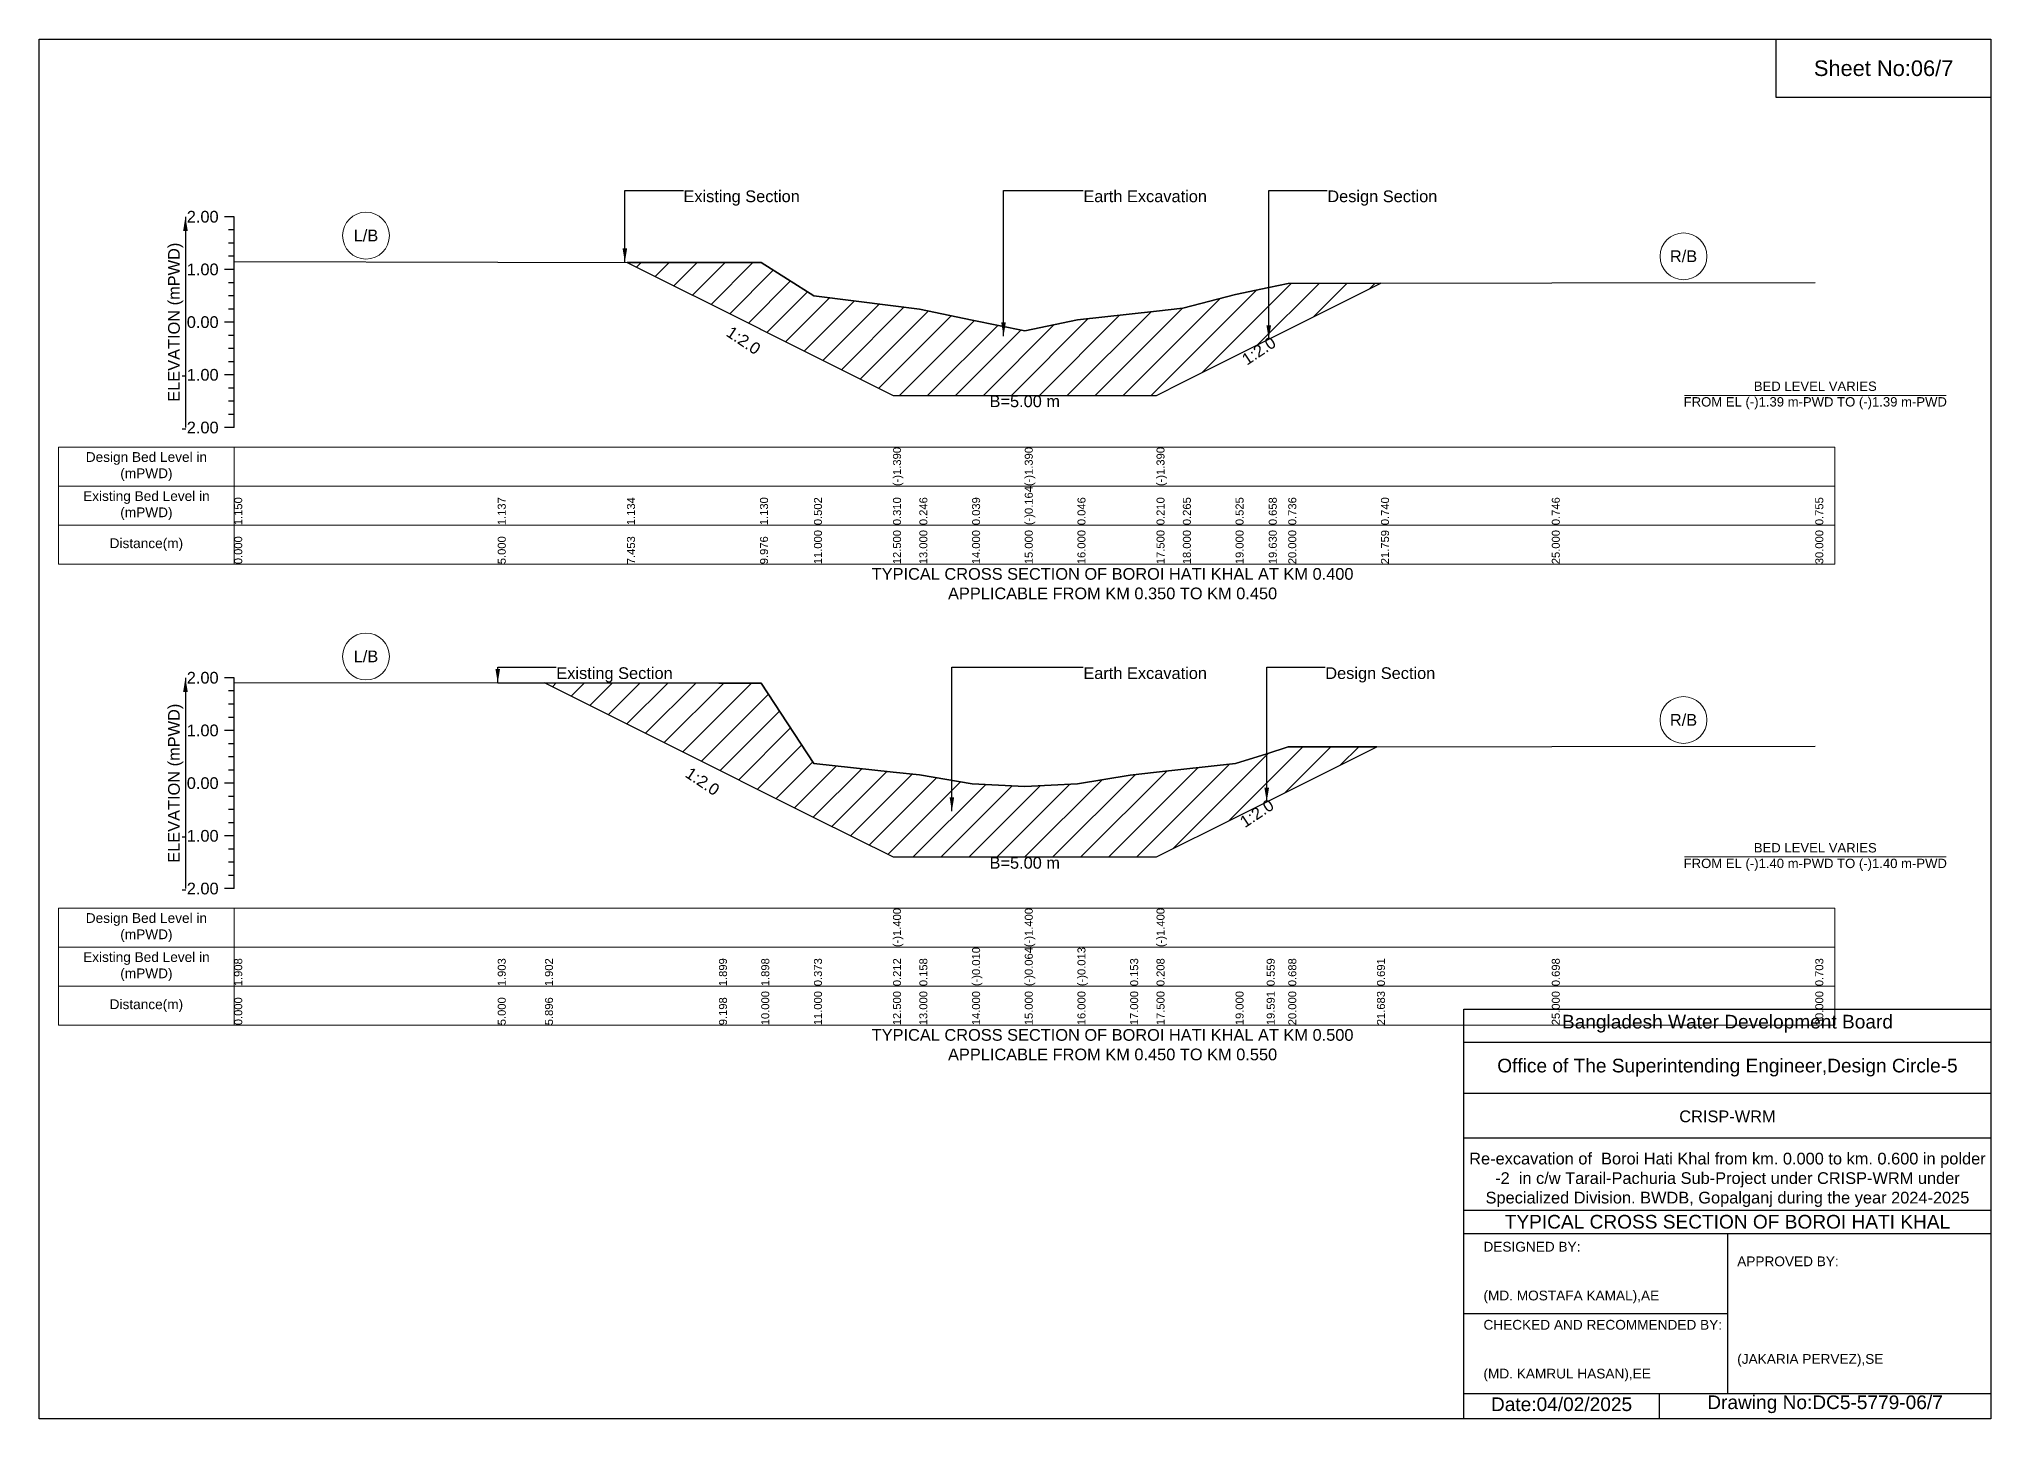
# Model space of a CAD drawing. Header units: inches. Extents: x 91000 to 178000, y -5656 to 8274.
# Drawn here: x 150000 to 158000, y -5656 to 0 of the extents above; entities that cross this region are included whole.
import ezdxf

# ---------------------------------------------------------------- set-up
doc = ezdxf.new("R2010")
doc.units = ezdxf.units.IN
doc.header["$LTSCALE"] = 7
doc.header["$MEASUREMENT"] = 0
for name, color, linetype, lineweight in [('Cross section Data Border', 7, 'Continuous', 9), ('Cross Section Labels', 7, 'Continuous', 9), ('Existing_Bed_Level for Xsection', 7, 'Continuous', 25)]:
    doc.layers.add(name, color=color, linetype=linetype, lineweight=lineweight)
doc.styles.get("Standard").update_dxf_attribs({"font": 'arial.ttf'})
doc.dimstyles.get("Standard").update_dxf_attribs({"dimtxt": 0.18, "dimasz": 0.18, "dimexe": 0.18, "dimexo": 0.0625, "dimgap": 0.09, "dimtad": 0, "dimtih": 1, "dimtoh": 1, "dimdec": 4, "dimzin": 0, "dimdsep": 46, "dimtxsty": 'Standard', "dimcen": 0.09, "dimadec": 0, "dimazin": 0, "dimtfac": 1, "dimtdec": 4, "dimtofl": 0, "dimtmove": 0, "dimatfit": 3, "dimfxl": 1, "dimtolj": 1, "dimtzin": 0, "dimarcsym": 0})

msp = doc.modelspace()

# ---------------------------------------------------------------- hatches: boundary and pattern name
at = {"layer": 'Existing_Bed_Level for Xsection'}
h = msp.add_hatch(dxfattribs=at)
h.set_pattern_fill('ANSI31', color=256, scale=648, style=0)
h.paths.add_polyline_path([(152409.8, -915.7), (152954.9, -1188.3), (152960, -1190.8), (153176, -1298.8), (153500, -1460.8), (153608, -1460.8), (153824, -1460.8), (154040, -1460.8), (154256, -1460.8), (154580, -1460.8), (154688, -1406.8), (154904, -1298.8), (155040, -1230.8), (155120, -1190.8), (155500, -1000.8), (155120, -1001.6), (155040, -1018.5), (154904, -1047.2), (154688, -1103.3), (154580, -1115.2), (154256, -1150.6), (154040, -1196), (153824, -1152.2), (153608, -1107.4), (153500, -1093.6), (153176, -1052.1), (152960, -916.5), (152954.9, -916.5)])
h = msp.add_hatch(dxfattribs=at)
h.set_pattern_fill('ANSI31', color=256, scale=648, style=0)
h.paths.add_polyline_path([(152073.5, -2639.3), (152786.7, -2995.9), (152960, -3082.6), (153176, -3190.6), (153500, -3352.6), (153608, -3352.6), (153824, -3352.6), (154040, -3352.6), (154256, -3352.6), (154472, -3352.6), (154580, -3352.6), (154904, -3190.6), (155031.7, -3126.7), (155120, -3082.6), (155483.5, -2900.8), (155120, -2901.6), (155031.7, -2929.4), (154904, -2969.6), (154580, -3005.2), (154472, -3017.1), (154256, -3053), (154040, -3064), (153824, -3052.3), (153608, -3016), (153500, -3004.4), (153176, -2969.6), (152960, -2640.2), (152786.7, -2640)])

# ---------------------------------------------------------------- linework, layer by layer
for points in [[(150000, 0), (158000, 0), (158000, -5656), (150000, -5656)], [(157120, 0), (158000, 0), (158000, -240), (157120, -240)]]:
    msp.add_lwpolyline(points, close=True)
for points in [[(155840, -5656), (155840, -3976), (158000, -3976)], [(155840, -4112), (158000, -4112)], [(155840, -4320), (158000, -4320)], [(155840, -4504), (158000, -4504)], [(155840, -4800), (158000, -4800)], [(155840, -4896), (158000, -4896)], [(156920, -4896), (156920, -5552)], [(155840, -5224), (156920, -5224)], [(155840, -5552), (158000, -5552)], [(156640, -5552), (156640, -5656)]]:
    msp.add_lwpolyline(points)
at = {"layer": 'Cross section Data Border'}
for points in [[(150080, -1672.6), (157360, -1672.6), (157360, -2152.6), (150080, -2152.6)], [(150080, -3562.2), (157360, -3562.2), (157360, -4042.2), (150080, -4042.2)]]:
    msp.add_lwpolyline(points, close=True, dxfattribs=at)
for points in [[(150800, -1672.6), (150800, -2152.6)], [(150080, -1832.6), (157360, -1832.6)], [(150080, -1992.6), (157360, -1992.6)], [(150800, -3562.2), (150800, -4042.2)], [(150080, -3722.2), (157360, -3722.2)], [(150080, -3882.2), (157360, -3882.2)]]:
    msp.add_lwpolyline(points, dxfattribs=at)
at = {"layer": 'Cross Section Labels'}
for points in [[(156744.2, -1460.8), (157815.8, -1460.8)], [(156744.2, -3352.6), (157815.8, -3352.6)]]:
    msp.add_lwpolyline(points, dxfattribs=at)
for centre in [(151340, -805.6), (156740, -890.5), (151340, -2530.6), (156740, -2790.9)]:
    msp.add_circle(centre, 96, dxfattribs=at)
at = {"layer": 'Existing_Bed_Level for Xsection'}
for points in [[(150800, -728.6), (150760, -728.6)], [(150800, -782.6), (150776, -782.6)], [(150800, -1592.6), (150800, -1376.6), (150800, -1160.6), (150800, -944.6), (150800, -728.6)], [(150800, -836.6), (150776, -836.6)], [(150800, -944.6), (150760, -944.6)], [(150800, -890.6), (150776, -890.6)], [(150800, -912.2), (151880, -915), (152409.8, -915.7), (152954.9, -916.5), (152960, -916.5), (153176, -1052.1), (153500, -1093.6), (153500, -1093.6), (153608, -1107.4), (153824, -1152.2), (154040, -1196), (154040, -1196), (154256, -1150.6), (154580, -1115.2), (154580, -1115.2), (154688, -1103.3), (154904, -1047.2), (155040, -1018.5), (155120, -1001.6), (155500, -1000.8), (156200, -999.4), (157280, -997.5)], [(150800, -998.6), (150776, -998.6)], [(150800, -1052.6), (150776, -1052.6)], [(150800, -1106.6), (150776, -1106.6)], [(150800, -1160.6), (150760, -1160.6)], [(150800, -1214.6), (150776, -1214.6)], [(150800, -1268.6), (150776, -1268.6)], [(150800, -1322.6), (150776, -1322.6)], [(150800, -1376.6), (150760, -1376.6)], [(150800, -1430.6), (150776, -1430.6)], [(150800, -1484.6), (150776, -1484.6)], [(150800, -1592.6), (150760, -1592.6)], [(150800, -1538.6), (150776, -1538.6)], [(150800, -2618.2), (150760, -2618.2)], [(150800, -3482.2), (150800, -3266.2), (150800, -3050.2), (150800, -2834.2), (150800, -2618.2)], [(150800, -2638), (151880, -2639.1), (152073.5, -2639.3), (152786.7, -2640), (152960, -2640.2), (153176, -2969.6), (153500, -3004.4), (153500, -3004.4), (153608, -3016), (153824, -3052.3), (154040, -3064), (154040, -3064), (154256, -3053), (154472, -3017.1), (154580, -3005.2), (154580, -3005.2), (154904, -2969.6), (155031.7, -2929.4), (155120, -2901.6), (155483.5, -2900.8), (156200, -2899.4), (157280, -2898.3)], [(150800, -2672.2), (150776, -2672.2)], [(150800, -2726.2), (150776, -2726.2)], [(150800, -2780.2), (150776, -2780.2)], [(150800, -2834.2), (150760, -2834.2)], [(150800, -2888.2), (150776, -2888.2)], [(150800, -2942.2), (150776, -2942.2)], [(150800, -2996.2), (150776, -2996.2)], [(150800, -3050.2), (150760, -3050.2)], [(150800, -3104.2), (150776, -3104.2)], [(150800, -3158.2), (150776, -3158.2)], [(150800, -3266.2), (150760, -3266.2)], [(150800, -3212.2), (150776, -3212.2)], [(150800, -3320.2), (150776, -3320.2)], [(150800, -3374.2), (150776, -3374.2)], [(150800, -3428.2), (150776, -3428.2)], [(150800, -3482.2), (150760, -3482.2)]]:
    msp.add_lwpolyline(points, dxfattribs=at)
for points in [[(152409.8, -915.7), (152409.8, -915.7), (152954.9, -1188.3), (152960, -1190.8), (153176, -1298.8), (153500, -1460.8), (153500, -1460.8), (153608, -1460.8), (153824, -1460.8), (154040, -1460.8), (154040, -1460.8), (154256, -1460.8), (154580, -1460.8), (154580, -1460.8), (154688, -1406.8), (154904, -1298.8), (155040, -1230.8), (155120, -1190.8), (155500, -1000.8), (155120, -1001.6), (155040, -1018.5), (154904, -1047.2), (154688, -1103.3), (154580, -1115.2), (154580, -1115.2), (154256, -1150.6), (154040, -1196), (154040, -1196), (153824, -1152.2), (153608, -1107.4), (153500, -1093.6), (153500, -1093.6), (153176, -1052.1), (152960, -916.5), (152954.9, -916.5), (152409.8, -915.7)], [(152073.5, -2639.3), (152073.5, -2639.3), (152786.7, -2995.9), (152960, -3082.6), (153176, -3190.6), (153500, -3352.6), (153500, -3352.6), (153608, -3352.6), (153824, -3352.6), (154040, -3352.6), (154040, -3352.6), (154256, -3352.6), (154472, -3352.6), (154580, -3352.6), (154580, -3352.6), (154904, -3190.6), (155031.7, -3126.7), (155120, -3082.6), (155483.5, -2900.8), (155483.5, -2900.8), (155483.5, -2900.8), (155120, -2901.6), (155031.7, -2929.4), (154904, -2969.6), (154580, -3005.2), (154580, -3005.2), (154472, -3017.1), (154256, -3053), (154040, -3064), (154040, -3064), (153824, -3052.3), (153608, -3016), (153500, -3004.4), (153500, -3004.4), (153176, -2969.6), (152960, -2640.2), (152786.7, -2640), (152073.5, -2639.3)]]:
    msp.add_lwpolyline(points, close=True, dxfattribs=at)

# ---------------------------------------------------------------- texts
at = {"attachment_point": 5}
for s, insert, char_height in [('Sheet No:06/7', (157560, -120), 64), ('Bangladesh Water Development Board', (156920, -4036), 56), ('Office of The Superintending Engineer,Design Circle-5', (156920, -4216), 56)]:
    msp.add_mtext(s, dxfattribs=dict(at, insert=insert, char_height=char_height))
for s, insert, char_height, width, attachment_point in [('CRISP-WRM', (156920, -4416), 48, 2240, 5), ('Re-excavation of  Boroi Hati Khal from km. 0.000 to km. 0.600 in polder -2  in c/w Tarail-Pachuria Sub-Project under CRISP-WRM under Specialized Division. BWDB, Gopalganj during the year 2024-2025', (156920, -4676), 48, 2160, 5), ('TYPICAL CROSS SECTION OF BOROI HATI KHAL', (156920, -4848), 56, 2240, 5), ('DESIGNED BY:^J^J^J(MD. MOSTAFA KAMAL),AE', (155920, -5056), 40, 1120, 4), ('APPROVED BY:^J^J^J^J^J^J(JAKARIA PERVEZ),SE', (156960, -5216), 40, 1120, 4), ('CHECKED AND RECOMMENDED BY:^J^J^J(MD. KAMRUL HASAN),EE', (155920, -5376), 40, 1120, 4), ('Date:04/02/2025', (156240, -5596), 56, 1120, 5), ('Drawing No:DC5-5779-06/7', (157320, -5596), 56, 1760, 5)]:
    msp.add_mtext(s, dxfattribs=dict(insert=insert, char_height=char_height, width=width, attachment_point=attachment_point))
at = {"layer": 'Cross section Data Border', "char_height": 40, "width": 640, "attachment_point": 5}
for s, insert in [('Design Bed Level in (mPWD)', (150440, -1752.6)), ('Existing Bed Level in (mPWD)', (150440, -1912.6)), ('Distance(m)', (150440, -2072.6)), ('Design Bed Level in (mPWD)', (150440, -3642.2)), ('Existing Bed Level in (mPWD)', (150440, -3802.2)), ('Distance(m)', (150440, -3962.2))]:
    msp.add_mtext(s, dxfattribs=dict(at, insert=insert))
at = {"layer": 'Cross Section Labels'}
for s, insert, char_height, attachment_point in [('Existing Section', (152641, -620.6), 48, 1), ('Earth Excavation', (154280, -620.6), 48, 1), ('Design Section', (155280, -620.6), 48, 1), ('L/B', (151340, -805.6), 48, 5), ('R/B', (156740, -890.5), 48, 5), ('BED LEVEL VARIES ^JFROM EL (-)1.39 m-PWD TO (-)1.39 m-PWD', (157280, -1460.8), 38.4, 5), ('B=5.00 m', (154040, -1460.8), 48, 2), ('TYPICAL CROSS SECTION OF BOROI HATI KHAL AT KM 0.400^JAPPLICABLE FROM KM 0.350 TO KM 0.450', (154400, -2232.6), 48, 5), ('L/B', (151340, -2530.6), 48, 5), ('Existing Section', (152120, -2575), 48, 1), ('Earth Excavation', (154280, -2575), 48, 1), ('Design Section', (155271.7, -2575), 48, 1), ('R/B', (156740, -2790.9), 48, 5), ('B=5.00 m', (154040, -3352.6), 48, 2), ('BED LEVEL VARIES ^JFROM EL (-)1.40 m-PWD TO (-)1.40 m-PWD', (157280, -3352.6), 38.4, 5), ('TYPICAL CROSS SECTION OF BOROI HATI KHAL AT KM 0.500^JAPPLICABLE FROM KM 0.450 TO KM 0.550', (154400, -4122.2), 48, 5)]:
    msp.add_mtext(s, dxfattribs=dict(at, insert=insert, char_height=char_height, attachment_point=attachment_point))
at = {"layer": 'Cross Section Labels', "char_height": 48, "attachment_point": 2}
for insert, rotation in [((152900.9, -1215.3), 326.30993), ((154986, -1257.8), 33.69007), ((152732.7, -3022.9), 326.30993), ((154977.7, -3153.7), 33.69007)]:
    msp.add_mtext('1:2.0', dxfattribs=dict(at, insert=insert, rotation=rotation))
at = {"layer": 'Existing_Bed_Level for Xsection', "char_height": 48, "attachment_point": 6}
for s, insert in [('2.00', (150736, -728.6)), ('1.00', (150736, -944.6)), ('0.00', (150736, -1160.6)), ('-1.00', (150736, -1376.6)), ('-2.00', (150736, -1592.6)), ('2.00', (150736, -2618.2)), ('1.00', (150736, -2834.2)), ('0.00', (150736, -3050.2)), ('-1.00', (150736, -3266.2)), ('-2.00', (150736, -3482.2))]:
    msp.add_mtext(s, dxfattribs=dict(at, insert=insert))
at = {"layer": 'Existing_Bed_Level for Xsection', "rotation": 90}
for s, insert, char_height, attachment_point in [('ELEVATION (mPWD)', (150560, -1160.6), 48, 5), ('(-)1.390', (153500, -1832.6), 32.8, 1), ('(-)1.390', (154040, -1832.6), 32.8, 1), ('(-)1.390', (154580, -1832.6), 32.8, 1), ('(-)0.164', (154040, -1992.6), 32.8, 1), ('1.150', (150800, -1992.6), 32.8, 1), ('1.137', (151880, -1992.6), 32.8, 1), ('1.134', (152409.8, -1992.6), 32.8, 1), ('1.130', (152954.9, -1992.6), 32.8, 1), ('0.502', (153176, -1992.6), 32.8, 1), ('0.310', (153500, -1992.6), 32.8, 1), ('0.246', (153608, -1992.6), 32.8, 1), ('0.039', (153824, -1992.6), 32.8, 1), ('0.046', (154256, -1992.6), 32.8, 1), ('0.210', (154580, -1992.6), 32.8, 1), ('0.265', (154688, -1992.6), 32.8, 1), ('0.525', (154904, -1992.6), 32.8, 1), ('0.658', (155040, -1992.6), 32.8, 1), ('0.736', (155120, -1992.6), 32.8, 1), ('0.740', (155500, -1992.6), 32.8, 1), ('0.746', (156200, -1992.6), 32.8, 1), ('0.755', (157280, -1992.6), 32.8, 1), ('0.000', (150800, -2152.6), 32.8, 1), ('5.000', (151880, -2152.6), 32.8, 1), ('7.453', (152409.8, -2152.6), 32.8, 1), ('9.976', (152954.9, -2152.6), 32.8, 1), ('11.000', (153176, -2152.6), 32.8, 1), ('12.500', (153500, -2152.6), 32.8, 1), ('13.000', (153608, -2152.6), 32.8, 1), ('14.000', (153824, -2152.6), 32.8, 1), ('15.000', (154040, -2152.6), 32.8, 1), ('16.000', (154256, -2152.6), 32.8, 1), ('17.500', (154580, -2152.6), 32.8, 1), ('18.000', (154688, -2152.6), 32.8, 1), ('19.000', (154904, -2152.6), 32.8, 1), ('19.630', (155040, -2152.6), 32.8, 1), ('20.000', (155120, -2152.6), 32.8, 1), ('21.759', (155500, -2152.6), 32.8, 1), ('25.000', (156200, -2152.6), 32.8, 1), ('30.000', (157280, -2152.6), 32.8, 1), ('ELEVATION (mPWD)', (150560, -3050.2), 48, 5), ('(-)1.400', (153500, -3722.2), 32.8, 1), ('(-)1.400', (154040, -3722.2), 32.8, 1), ('(-)1.400', (154580, -3722.2), 32.8, 1), ('(-)0.010', (153824, -3882.2), 32.8, 1), ('(-)0.064', (154040, -3882.2), 32.8, 1), ('(-)0.013', (154256, -3882.2), 32.8, 1), ('1.908', (150800, -3882.2), 32.8, 1), ('1.903', (151880, -3882.2), 32.8, 1), ('1.902', (152073.5, -3882.2), 32.8, 1), ('1.899', (152786.7, -3882.2), 32.8, 1), ('1.898', (152960, -3882.2), 32.8, 1), ('0.373', (153176, -3882.2), 32.8, 1), ('0.212', (153500, -3882.2), 32.8, 1), ('0.158', (153608, -3882.2), 32.8, 1), ('0.153', (154472, -3882.2), 32.8, 1), ('0.208', (154580, -3882.2), 32.8, 1), ('0.559', (155031.7, -3882.2), 32.8, 1), ('0.688', (155120, -3882.2), 32.8, 1), ('0.691', (155483.5, -3882.2), 32.8, 1), ('0.698', (156200, -3882.2), 32.8, 1), ('0.703', (157280, -3882.2), 32.8, 1), ('10.000', (152960, -4042.2), 32.8, 1), ('11.000', (153176, -4042.2), 32.8, 1), ('12.500', (153500, -4042.2), 32.8, 1), ('13.000', (153608, -4042.2), 32.8, 1), ('14.000', (153824, -4042.2), 32.8, 1), ('15.000', (154040, -4042.2), 32.8, 1), ('16.000', (154256, -4042.2), 32.8, 1), ('17.000', (154472, -4042.2), 32.8, 1), ('17.500', (154580, -4042.2), 32.8, 1), ('19.000', (154904, -4042.2), 32.8, 1), ('19.591', (155031.7, -4042.2), 32.8, 1), ('20.000', (155120, -4042.2), 32.8, 1), ('21.683', (155483.5, -4042.2), 32.8, 1), ('25.000', (156200, -4042.2), 32.8, 1), ('30.000', (157280, -4042.2), 32.8, 1), ('0.000', (150800, -4042.2), 32.8, 1), ('5.000', (151880, -4042.2), 32.8, 1), ('5.896', (152073.5, -4042.2), 32.8, 1), ('9.198', (152786.7, -4042.2), 32.8, 1)]:
    msp.add_mtext(s, dxfattribs=dict(at, insert=insert, char_height=char_height, attachment_point=attachment_point))

# ---------------------------------------------------------------- leaders
at = {"layer": 'Cross Section Labels', "annotation_type": 0, "has_hookline": 1, "hookline_direction": 0}
for points, text_width in [([(152401, -915), (152401, -620.6), (152640.9, -620.6)], 467.2), ([(153952.9, -1218.4), (153952.9, -620.6), (154279.9, -620.6)], 497), ([(155040, -1230.8), (155040, -620.6), (155279.9, -620.6)], 441.2), ([(151880, -2639.1), (151880, -2575), (152119.9, -2575)], 467.2), ([(153741.3, -3165.1), (153741.3, -2575), (154279.9, -2575)], 497), ([(155031.7, -3126.7), (155031.7, -2575), (155271.6, -2575)], 441.2)]:
    msp.add_leader(points, dimstyle='Standard', override={"dimasz": 57.6}, dxfattribs=dict(at, text_width=text_width))
at = {"layer": 'Existing_Bed_Level for Xsection'}
for points in [[(150600, -728.6), (150600, -1592.6)], [(150600, -2618.2), (150600, -3482.2)]]:
    msp.add_leader(points, dimstyle='Standard', override={"dimasz": 57.6}, dxfattribs=at)

doc.saveas('drawing.dxf')
